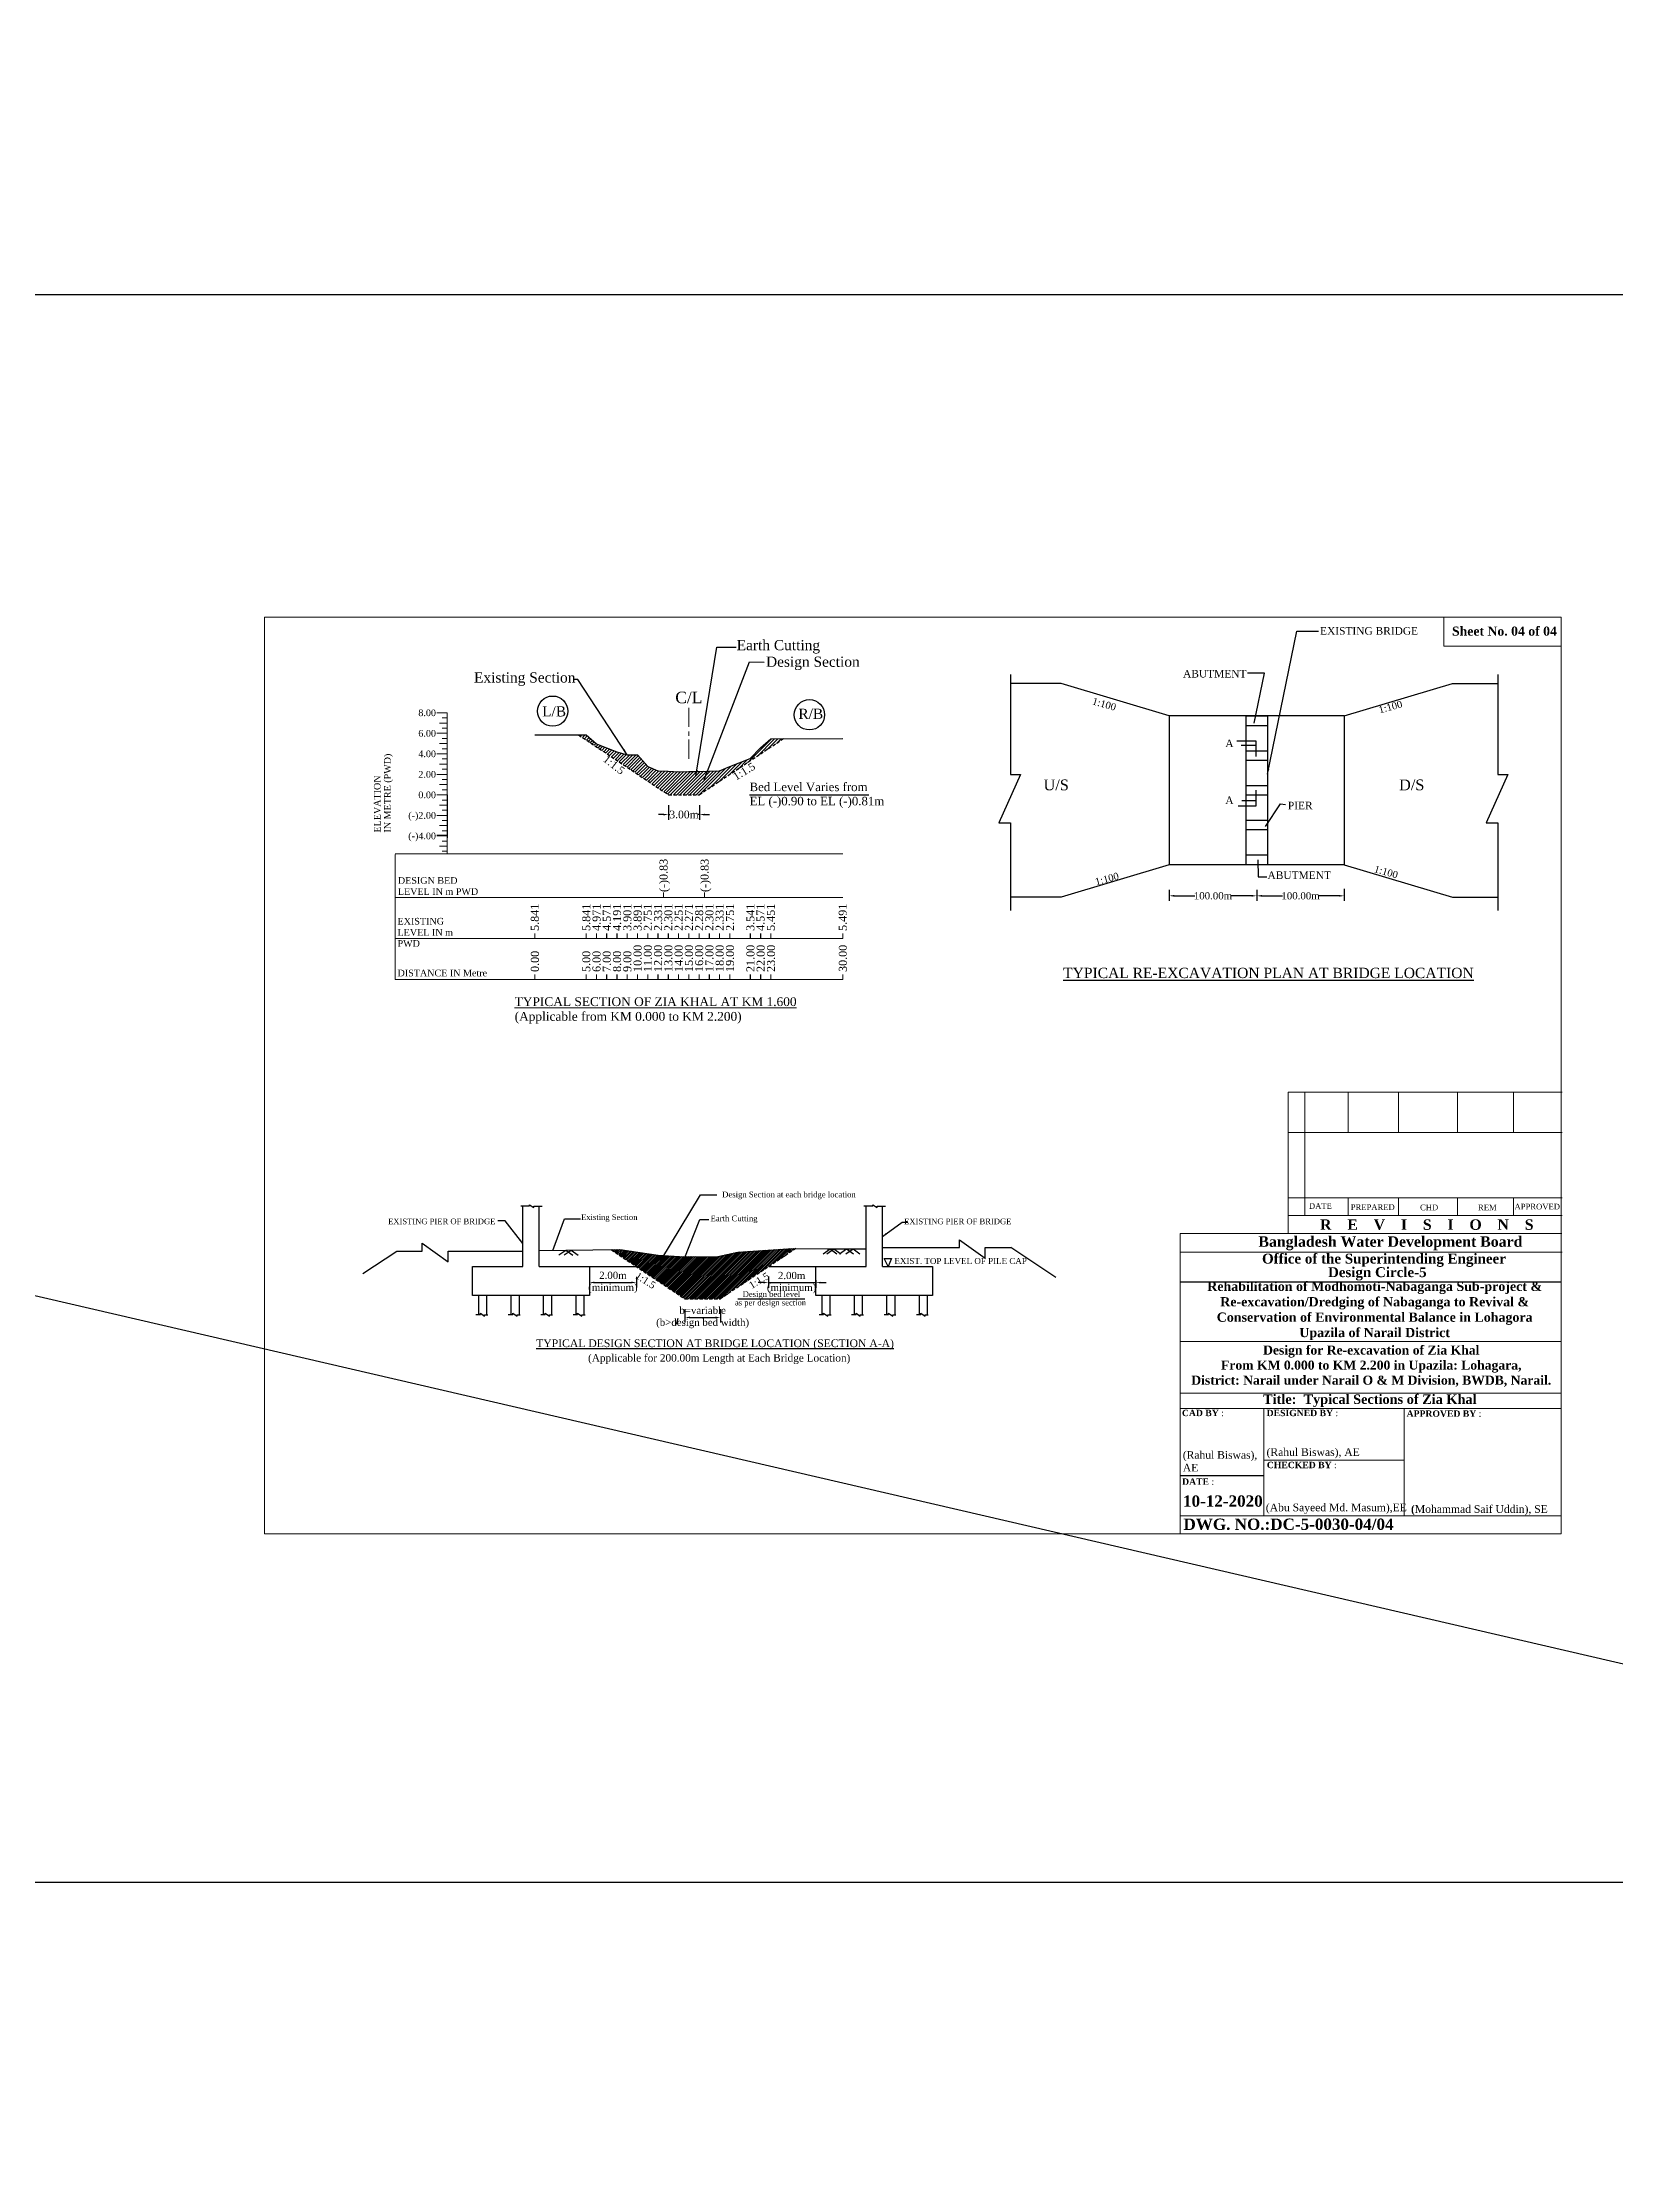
# Model space of a CAD drawing. Header units: metres. Extents: x 11843410 to 12733237, y -3989548 to -3515927.
# Drawn here: x 12370953 to 12524256, y -3722283 to -3515927 of the extents above; entities that cross this region are included whole.
import ezdxf
from ezdxf.enums import TextEntityAlignment as Align

# ---------------------------------------------------------------- set-up
doc = ezdxf.new("R2010")
doc.units = ezdxf.units.M
doc.header["$LTSCALE"] = 50
doc.linetypes.add('DASHED2', pattern=[9.525, 6.35, -3.175])
doc.styles.get("Standard").update_dxf_attribs({"font": 'times.ttf'})
doc.dimstyles.new('ISO-25', dxfattribs={"dimtxt": 1000, "dimasz": 1000, "dimexe": 500, "dimexo": 1000, "dimtad": 0, "dimdec": 0, "dimtxsty": 'Standard', "dimcen": 2.5, "dimclrd": 2, "dimclre": 256, "dimclrt": 1, "dimadec": 0, "dimazin": 0, "dimtfac": 1, "dimtdec": 0, "dimtmove": 0, "dimatfit": 3, "dimfxl": 1, "dimarcsym": 0})

# ---------------------------------------------------------------- blocks, each defined once
blk = doc.blocks.new('*D17')
at = {"lineweight": -2, "transparency": 16777216}
for p, q in [((12431976, -3590270), (12431976, -3591689)), ((12434976, -3590270), (12434976, -3591689))]:
    blk.add_line(p, q, dxfattribs=at)
at = {"color": 0, "lineweight": -2, "transparency": 16777216}
for p, q in [((12431476, -3591189), (12430976, -3591189)), ((12431976, -3591189), (12432101, -3591189)), ((12434976, -3591189), (12434852, -3591189)), ((12435476, -3591189), (12435976, -3591189))]:
    blk.add_line(p, q, dxfattribs=at)
for points in [[(12431476, -3591106), (12431476, -3591273), (12431976, -3591189)], [(12435476, -3591106), (12435476, -3591273), (12434976, -3591189)]]:
    blk.add_solid(points, dxfattribs=at)
at = {"layer": 'Defpoints', "color": 0, "lineweight": -2, "transparency": 16777216}
for p in [(12431976, -3589270), (12434976, -3589270), (12434976, -3591189)]:
    blk.add_point(p, dxfattribs=at)
at = {"color": 0, "lineweight": 30, "transparency": 16777216, "insert": (12433476, -3591189), "char_height": 750, "attachment_point": 5}
blk.add_mtext('3.00m', dxfattribs=at)
blk = doc.blocks.new('A$C00683D7F')
at = {"color": 7, "linetype": 'ByBlock', "lineweight": -2}
for p, q in [((0, 3315), (0, 2423)), ((0, 2423), (0, 2087)), ((0, 1779), (0, 1487)), ((0, 1267), (0, 0))]:
    blk.add_line(p, q, dxfattribs=at)
at = {"color": 7, "linetype": 'ByBlock', "lineweight": -2, "insert": (-874, 4366), "char_height": 750, "width": 2179.13, "attachment_point": 1}
blk.add_mtext('{\\fTimes New Roman|b0|i0|c0|p18;C/L}', dxfattribs=at)
blk = doc.blocks.new('*D21')
at = {"linetype": 'ByBlock', "lineweight": -2, "transparency": 16777216}
for p, q in [((12480754, -3598539), (12480754, -3599608)), ((12489287, -3598902), (12489287, -3599608))]:
    blk.add_line(p, q, dxfattribs=at)
at = {"color": 7, "linetype": 'ByBlock', "lineweight": -2, "transparency": 16777216}
for p, q in [((12481254, -3599108), (12483259, -3599108)), ((12488787, -3599108), (12486781, -3599108))]:
    blk.add_line(p, q, dxfattribs=at)
for points in [[(12481254, -3599024), (12481254, -3599191), (12480754, -3599108)], [(12488787, -3599024), (12488787, -3599191), (12489287, -3599108)]]:
    blk.add_solid(points, dxfattribs=at)
at = {"layer": 'Defpoints', "color": 0, "linetype": 'ByBlock', "lineweight": -2, "transparency": 16777216}
for p in [(12480754, -3597539), (12489287, -3597902), (12489287, -3599108)]:
    blk.add_point(p, dxfattribs=at)
at = {"color": 0, "linetype": 'ByBlock', "lineweight": -2, "transparency": 16777216, "insert": (12485020, -3599108), "char_height": 700, "attachment_point": 5}
blk.add_mtext('100.00m', dxfattribs=at)
blk = doc.blocks.new('*D22')
at = {"linetype": 'ByBlock', "lineweight": -2, "transparency": 16777216}
for p, q in [((12489287, -3598539), (12489287, -3599608)), ((12497819, -3598442), (12497819, -3599608))]:
    blk.add_line(p, q, dxfattribs=at)
at = {"color": 7, "linetype": 'ByBlock', "lineweight": -2, "transparency": 16777216}
for p, q in [((12489787, -3599108), (12491792, -3599108)), ((12497319, -3599108), (12495314, -3599108))]:
    blk.add_line(p, q, dxfattribs=at)
for points in [[(12489787, -3599024), (12489787, -3599191), (12489287, -3599108)], [(12497319, -3599024), (12497319, -3599191), (12497819, -3599108)]]:
    blk.add_solid(points, dxfattribs=at)
at = {"layer": 'Defpoints', "color": 0, "linetype": 'ByBlock', "lineweight": -2, "transparency": 16777216}
for p in [(12489287, -3597539), (12497819, -3597442), (12497819, -3599108)]:
    blk.add_point(p, dxfattribs=at)
at = {"color": 0, "linetype": 'ByBlock', "lineweight": -2, "transparency": 16777216, "insert": (12493553, -3599108), "char_height": 700, "attachment_point": 5}
blk.add_mtext('100.00m', dxfattribs=at)
blk = doc.blocks.new('*D36')
at = {"linetype": 'ByBlock', "lineweight": -2, "transparency": 16777216}
for p, q in [((12424253, -3636616), (12424253, -3637292)), ((12428846, -3636243), (12428846, -3637292))]:
    blk.add_line(p, q, dxfattribs=at)
at = {"color": 7, "linetype": 'ByBlock', "lineweight": -2, "transparency": 16777216}
blk.add_line((12424753, -3636792), (12428346, -3636792), dxfattribs=at)
for points in [[(12424753, -3636709), (12424753, -3636876), (12424253, -3636792)], [(12428346, -3636709), (12428346, -3636876), (12428846, -3636792)]]:
    blk.add_solid(points, dxfattribs=at)
at = {"layer": 'Defpoints', "color": 0, "linetype": 'ByBlock', "lineweight": -2, "transparency": 16777216}
for p in [(12424253, -3635616), (12428846, -3635243), (12428846, -3636792)]:
    blk.add_point(p, dxfattribs=at)
at = {"color": 0, "linetype": 'ByBlock', "lineweight": -2, "transparency": 16777216, "insert": (12426550, -3636792), "char_height": 700, "attachment_point": 5}
blk.add_mtext('2.00m\\P(minimum)', dxfattribs=at)
blk = doc.blocks.new('*D37')
at = {"color": 7, "linetype": 'ByBlock', "lineweight": -2, "transparency": 16777216}
for p, q in [((12441203, -3636806), (12440703, -3636806)), ((12441703, -3636806), (12446321, -3636806)), ((12446821, -3636806), (12447321, -3636806))]:
    blk.add_line(p, q, dxfattribs=at)
at = {"linetype": 'ByBlock', "lineweight": -2, "transparency": 16777216}
for p, q in [((12441703, -3636213), (12441703, -3637306)), ((12446321, -3636564), (12446321, -3637306))]:
    blk.add_line(p, q, dxfattribs=at)
at = {"color": 7, "linetype": 'ByBlock', "lineweight": -2, "transparency": 16777216}
for points in [[(12441203, -3636723), (12441203, -3636889), (12441703, -3636806)], [(12446821, -3636723), (12446821, -3636889), (12446321, -3636806)]]:
    blk.add_solid(points, dxfattribs=at)
at = {"layer": 'Defpoints', "color": 0, "linetype": 'ByBlock', "lineweight": -2, "transparency": 16777216}
for p in [(12441703, -3635213), (12446321, -3635564), (12446321, -3636806)]:
    blk.add_point(p, dxfattribs=at)
at = {"color": 0, "linetype": 'ByBlock', "lineweight": -2, "transparency": 16777216, "insert": (12443963, -3636806), "char_height": 700, "attachment_point": 5}
blk.add_mtext('2.00m\\P(minimum)', dxfattribs=at)
blk = doc.blocks.new('*D38')
at = {"linetype": 'ByBlock', "lineweight": -2, "transparency": 16777216}
for p, q in [((12433560, -3639386), (12433560, -3640703)), ((12437024, -3639386), (12437024, -3640703))]:
    blk.add_line(p, q, dxfattribs=at)
at = {"color": 7, "linetype": 'ByBlock', "lineweight": -2, "transparency": 16777216}
blk.add_line((12434060, -3640203), (12436524, -3640203), dxfattribs=at)
for points in [[(12434060, -3640120), (12434060, -3640286), (12433560, -3640203)], [(12436524, -3640120), (12436524, -3640286), (12437024, -3640203)]]:
    blk.add_solid(points, dxfattribs=at)
at = {"layer": 'Defpoints', "color": 0, "linetype": 'ByBlock', "lineweight": -2, "transparency": 16777216}
for p in [(12433560, -3638386), (12437024, -3638386), (12437024, -3640203)]:
    blk.add_point(p, dxfattribs=at)
at = {"color": 0, "linetype": 'ByBlock', "lineweight": -2, "transparency": 16777216, "insert": (12435292, -3640203), "char_height": 700, "attachment_point": 5}
blk.add_mtext('b=variable\\P(b>design bed width)', dxfattribs=at)

msp = doc.modelspace()

# ---------------------------------------------------------------- hatches: boundary and pattern name
at = {"lineweight": -2}
h = msp.add_hatch(dxfattribs=at)
h.set_pattern_fill('ANSI31', color=256, scale=70, style=0)
h.set_pattern_definition([(45, (12242829.03, -3604763.38), (-157.15448, 157.15448), [])])
h.paths.add_polyline_path([(12443173.039, -3583805.864), (12441939.276, -3583812.914), (12440939.276, -3584692.914), (12439939.276, -3585722.914), (12437939.276, -3586512.914), (12436939.276, -3586932.914), (12435939.276, -3586962.914), (12434939.276, -3586982.914), (12433939.276, -3586992.914), (12432939.276, -3587012.914), (12431939.276, -3586962.914), (12430939.276, -3586932.914), (12429939.276, -3586512.914), (12428939.276, -3585372.914), (12427939.276, -3585362.914), (12426939.276, -3585072.914), (12425939.276, -3584692.914), (12424939.276, -3584292.914), (12423939.276, -3583422.914), (12423204.949, -3583422.914), (12431976.207, -3589270.419), (12434976.207, -3589270.419)])
at = {"lineweight": 5}
h = msp.add_hatch(dxfattribs=at)
h.set_pattern_fill('ANSI31', color=256, scale=37.5, style=0)
h.set_pattern_definition([(45, (12171519.33, -3468337.49), (-84.1899, 84.1899), [])])
h.paths.add_polyline_path([(12433559.985, -3638385.685), (12437023.538, -3638385.685), (12444388.172, -3633475.929), (12444097, -3633471.684), (12438724.066, -3633831.928), (12436656.565, -3634296.062), (12433008.342, -3634258.207), (12430950.347, -3634144.544), (12427223.169, -3633576.215), (12426363.317, -3633587.906)])

# ---------------------------------------------------------------- linework, layer by layer
at = {"lineweight": -2}
for p, q in [((12733236.795, -3722282.726), (11843410.486, -3515926.574)), ((12481832.268, -3655613.707), (12489985.712, -3655613.707))]:
    msp.add_line(p, q, dxfattribs=at)
at = {"color": 0, "linetype": 'ByBlock', "lineweight": -2}
for p, q in [((12470227.893, -3578423.239), (12465283.68, -3578423.239)), ((12480753.893, -3581581.039), (12470227.893, -3578423.239)), ((12497819.214, -3581581.039), (12508345.214, -3578423.239)), ((12508345.214, -3578423.239), (12512771.441, -3578423.239)), ((12480753.893, -3581581.039), (12480753.893, -3596078.737)), ((12497819.214, -3581581.039), (12480753.893, -3581581.039)), ((12497819.214, -3581581.039), (12497819.214, -3596078.737)), ((12487359.217, -3584000.252), (12489191.181, -3584000.252)), ((12489191.181, -3584000.252), (12489191.181, -3585526.58)), ((12489191.181, -3584444.729), (12487777.952, -3584444.729)), ((12489191.181, -3590353.665), (12487463.901, -3590353.665)), ((12487835.967, -3589804.604), (12489191.181, -3589804.604)), ((12489191.181, -3588805.804), (12489191.181, -3590353.665)), ((12480753.893, -3596078.737), (12470227.893, -3599236.537)), ((12497819.214, -3596078.737), (12480753.893, -3596078.737)), ((12497819.214, -3596078.737), (12508345.214, -3599236.537)), ((12470227.893, -3599236.537), (12465283.68, -3599236.537)), ((12508345.214, -3599236.537), (12512771.441, -3599236.537)), ((12417770.928, -3635248.063), (12417770.928, -3629324.183)), ((12419349.828, -3635248.063), (12419349.828, -3629348.17)), ((12451223.574, -3635248.063), (12451223.574, -3629324.183)), ((12452802.474, -3635248.063), (12452802.474, -3629348.17)), ((12402191.57, -3635925.112), (12405484.674, -3633729.708)), ((12419349.828, -3633683.266), (12427223.169, -3633576.215)), ((12427223.169, -3633576.215), (12430950.347, -3634144.544)), ((12436656.565, -3634296.062), (12438724.066, -3633831.928)), ((12438724.066, -3633831.928), (12444097, -3633471.684)), ((12444097, -3633471.684), (12447419.338, -3633520.12)), ((12447419.338, -3633520.12), (12451223.574, -3633520.12)), ((12469704.294, -3636310.003), (12465307.218, -3633378.619)), ((12424252.592, -3635243.339), (12428846.468, -3635243.339)), ((12430950.347, -3634144.544), (12433008.342, -3634258.207)), ((12433008.342, -3634258.207), (12436656.565, -3634296.062)), ((12441737.055, -3635243.339), (12446320.81, -3635243.339)), ((12413452.406, -3638056.584), (12413452.406, -3639907.61)), ((12414241.856, -3638056.584), (12414241.856, -3639931.597)), ((12416610.206, -3638056.584), (12416610.206, -3639907.61)), ((12417399.656, -3638056.584), (12417399.656, -3639931.597)), ((12419768.006, -3638056.584), (12419768.006, -3639907.61)), ((12420557.456, -3638056.584), (12420557.456, -3639931.597)), ((12422925.806, -3638056.584), (12422925.806, -3639907.61)), ((12423715.256, -3638056.584), (12423715.256, -3639931.597)), ((12446905.052, -3638056.584), (12446905.052, -3639907.61)), ((12447694.502, -3638056.584), (12447694.502, -3639931.597)), ((12450062.852, -3638056.584), (12450062.852, -3639907.61)), ((12450852.302, -3638056.584), (12450852.302, -3639931.597)), ((12453220.652, -3638056.584), (12453220.652, -3639907.61)), ((12454010.102, -3638056.584), (12454010.102, -3639931.597)), ((12456378.452, -3638056.584), (12456378.452, -3639907.61)), ((12457167.902, -3638056.584), (12457167.902, -3639931.597))]:
    msp.add_line(p, q, dxfattribs=at)
at = {"color": 0, "lineweight": 20}
for p, q in [((12410407.245, -3581269.588), (12409407.245, -3581269.588)), ((12410407.245, -3582269.588), (12409657.245, -3582269.588)), ((12410407.245, -3581769.588), (12409907.245, -3581769.588)), ((12410407.245, -3581269.588), (12410406.031, -3595003.086)), ((12410407.245, -3583269.588), (12409407.245, -3583269.588)), ((12410407.245, -3584269.588), (12409657.245, -3584269.588)), ((12410407.245, -3582769.588), (12409907.245, -3582769.588)), ((12410407.245, -3583769.588), (12409907.245, -3583769.588)), ((12410407.245, -3585269.588), (12409407.245, -3585269.588)), ((12410407.245, -3586269.588), (12409657.245, -3586269.588)), ((12410407.245, -3584769.588), (12409907.245, -3584769.588)), ((12410407.245, -3585769.588), (12409907.245, -3585769.588)), ((12410407.245, -3587269.588), (12409407.245, -3587269.588)), ((12410407.245, -3588269.588), (12409657.245, -3588269.588)), ((12410407.245, -3586769.588), (12409907.245, -3586769.588)), ((12410407.245, -3587769.588), (12409907.245, -3587769.588)), ((12410407.245, -3589269.588), (12409407.245, -3589269.588)), ((12410407.245, -3590269.588), (12409657.245, -3590269.588)), ((12410407.245, -3588769.588), (12409907.245, -3588769.588)), ((12410407.245, -3589769.588), (12409907.245, -3589769.588)), ((12410407.245, -3591269.588), (12409407.245, -3591269.588)), ((12410407.245, -3592269.588), (12409657.245, -3592269.588)), ((12410407.245, -3590769.588), (12409907.245, -3590769.588)), ((12410407.245, -3591769.588), (12409907.245, -3591769.588)), ((12410407.245, -3593209.588), (12409407.245, -3593209.588)), ((12410407.245, -3593269.588), (12409407.245, -3593269.588)), ((12410407.245, -3594269.588), (12409657.245, -3594269.588)), ((12410407.245, -3592769.588), (12409907.245, -3592769.588)), ((12410407.245, -3593769.588), (12409907.245, -3593769.588)), ((12405315.9, -3595022.044), (12448951.276, -3595022.044)), ((12405323.148, -3595085.721), (12405315.9, -3607269.588)), ((12410407.245, -3594769.588), (12409907.245, -3594769.588)), ((12431476.207, -3599269.588), (12431476.207, -3598769.588)), ((12435476.207, -3599269.588), (12435476.207, -3598769.588)), ((12405315.9, -3599269.588), (12448951.276, -3599269.588)), ((12418939.276, -3603269.588), (12418939.276, -3602769.588)), ((12418951.276, -3603269.588), (12418951.276, -3602769.588)), ((12423939.276, -3603269.588), (12423939.276, -3602769.588)), ((12423951.276, -3603269.588), (12423951.276, -3602769.588)), ((12424939.276, -3603269.588), (12424939.276, -3602769.588)), ((12424951.276, -3603269.588), (12424951.276, -3602769.588)), ((12425939.276, -3603269.588), (12425939.276, -3602769.588)), ((12425951.276, -3603269.588), (12425951.276, -3602769.588)), ((12426939.276, -3603269.588), (12426939.276, -3602769.588)), ((12426951.276, -3603269.588), (12426951.276, -3602769.588)), ((12427939.276, -3603269.588), (12427939.276, -3602769.588)), ((12427951.276, -3603269.588), (12427951.276, -3602769.588)), ((12428939.276, -3603269.588), (12428939.276, -3602769.588)), ((12428951.276, -3603269.588), (12428951.276, -3602769.588)), ((12429939.276, -3603269.588), (12429939.276, -3602769.588)), ((12429951.276, -3603269.588), (12429951.276, -3602769.588)), ((12430939.276, -3603269.588), (12430939.276, -3602769.588)), ((12430951.276, -3603269.588), (12430951.276, -3602769.588)), ((12431939.276, -3603269.588), (12431939.276, -3602769.588)), ((12431951.276, -3603269.588), (12431951.276, -3602769.588)), ((12432939.276, -3603269.588), (12432939.276, -3602769.588)), ((12432951.276, -3603269.588), (12432951.276, -3602769.588)), ((12433939.276, -3603269.588), (12433939.276, -3602769.588)), ((12433951.276, -3603269.588), (12433951.276, -3602769.588)), ((12434939.276, -3603269.588), (12434939.276, -3602769.588)), ((12434951.276, -3603269.588), (12434951.276, -3602769.588)), ((12435939.276, -3603269.588), (12435939.276, -3602769.588)), ((12435951.276, -3603269.588), (12435951.276, -3602769.588)), ((12436939.276, -3603269.588), (12436939.276, -3602769.588)), ((12436951.276, -3603269.588), (12436951.276, -3602769.588)), ((12437939.276, -3603269.588), (12437939.276, -3602769.588)), ((12437951.276, -3603269.588), (12437951.276, -3602769.588)), ((12439939.276, -3603269.588), (12439939.276, -3602769.588)), ((12439951.276, -3603269.588), (12439951.276, -3602769.588)), ((12440939.276, -3603269.588), (12440939.276, -3602769.588)), ((12440951.276, -3603269.588), (12440951.276, -3602769.588)), ((12441939.276, -3603269.588), (12441939.276, -3602769.588)), ((12441951.276, -3603269.588), (12441951.276, -3602769.588)), ((12448939.276, -3603269.588), (12448939.276, -3602769.588)), ((12448951.276, -3603269.588), (12448951.276, -3602769.588)), ((12405315.9, -3603269.588), (12448951.276, -3603269.588)), ((12418939.276, -3607269.588), (12418939.276, -3606769.588)), ((12418951.276, -3607269.588), (12418951.276, -3606769.588)), ((12423939.276, -3607269.588), (12423939.276, -3606769.588)), ((12423951.276, -3607269.588), (12423951.276, -3606769.588)), ((12424939.276, -3607269.588), (12424939.276, -3606769.588)), ((12424951.276, -3607269.588), (12424951.276, -3606769.588)), ((12425939.276, -3607269.588), (12425939.276, -3606769.588)), ((12425951.276, -3607269.588), (12425951.276, -3606769.588)), ((12426939.276, -3607269.588), (12426939.276, -3606769.588)), ((12426951.276, -3607269.588), (12426951.276, -3606769.588)), ((12427939.276, -3607269.588), (12427939.276, -3606769.588)), ((12427951.276, -3607269.588), (12427951.276, -3606769.588)), ((12428939.276, -3607269.588), (12428939.276, -3606769.588)), ((12428951.276, -3607269.588), (12428951.276, -3606769.588)), ((12429939.276, -3607269.588), (12429939.276, -3606769.588)), ((12429951.276, -3607269.588), (12429951.276, -3606769.588)), ((12430939.276, -3607269.588), (12430939.276, -3606769.588)), ((12430951.276, -3607269.588), (12430951.276, -3606769.588)), ((12431939.276, -3607269.588), (12431939.276, -3606769.588)), ((12431951.276, -3607269.588), (12431951.276, -3606769.588)), ((12432939.276, -3607269.588), (12432939.276, -3606769.588)), ((12432951.276, -3607269.588), (12432951.276, -3606769.588)), ((12433939.276, -3607269.588), (12433939.276, -3606769.588)), ((12433951.276, -3607269.588), (12433951.276, -3606769.588)), ((12434939.276, -3607269.588), (12434939.276, -3606769.588)), ((12434951.276, -3607269.588), (12434951.276, -3606769.588)), ((12435939.276, -3607269.588), (12435939.276, -3606769.588)), ((12435951.276, -3607269.588), (12435951.276, -3606769.588)), ((12436939.276, -3607269.588), (12436939.276, -3606769.588)), ((12436951.276, -3607269.588), (12436951.276, -3606769.588)), ((12437939.276, -3607269.588), (12437939.276, -3606769.588)), ((12437951.276, -3607269.588), (12437951.276, -3606769.588)), ((12439939.276, -3607269.588), (12439939.276, -3606769.588)), ((12439951.276, -3607269.588), (12439951.276, -3606769.588)), ((12440939.276, -3607269.588), (12440939.276, -3606769.588)), ((12440951.276, -3607269.588), (12440951.276, -3606769.588)), ((12441939.276, -3607269.588), (12441939.276, -3606769.588)), ((12441951.276, -3607269.588), (12441951.276, -3606769.588)), ((12448939.276, -3607269.588), (12448939.276, -3606769.588)), ((12448951.276, -3607269.588), (12448951.276, -3606769.588)), ((12405315.9, -3607269.588), (12448951.276, -3607269.588))]:
    msp.add_line(p, q, dxfattribs=at)
at = {"color": 0, "linetype": 'DASHED2', "lineweight": -2}
msp.add_line((12423204.949, -3583422.914), (12431976.207, -3589270.419), dxfattribs=at)
at = {"color": 0, "linetype": 'DASHED2', "lineweight": 30}
for p, q in [((12443173.039, -3583805.864), (12434976.207, -3589270.419)), ((12431976.207, -3589270.419), (12434976.207, -3589270.419)), ((12426363.317, -3633587.906), (12433559.985, -3638385.685)), ((12444388.172, -3633475.929), (12437023.538, -3638385.685)), ((12433559.985, -3638385.685), (12437023.538, -3638385.685))]:
    msp.add_line(p, q, dxfattribs=at)
for p, q in [((12410407.245, -3589269.588), (12410407.245, -3593459.588)), ((12410407.245, -3589269.588), (12410407.245, -3593209.588)), ((12410407.245, -3589269.588), (12410407.245, -3593209.588)), ((12410407.245, -3589269.588), (12410407.245, -3590709.588)), ((12424721.433, -3636792.361), (12428377.627, -3636792.361)), ((12442229.115, -3636806.162), (12445821.718, -3636806.162)), ((12481832.268, -3636714.632), (12518950.61, -3636714.632)), ((12438713.987, -3638385.685), (12445266.122, -3638385.685))]:
    msp.add_line(p, q)
at = {"color": 0, "lineweight": 30}
msp.add_line((12439860.464, -3589270.419), (12451487.649, -3589270.419), dxfattribs=at)
at = {"color": 0, "linetype": 'ByBlock', "lineweight": 20}
for p, q in [((12492330.749, -3618251.942), (12492330.749, -3632032.898)), ((12492330.749, -3618251.942), (12519030.05, -3618251.942)), ((12493066.381, -3618251.942), (12519030.05, -3618251.942)), ((12493066.381, -3618251.942), (12519030.05, -3618251.942)), ((12493066.381, -3618251.942), (12519030.05, -3618251.942)), ((12493957.559, -3618251.942), (12493957.559, -3630255.285)), ((12493957.559, -3618251.942), (12493957.559, -3630255.285)), ((12493957.559, -3618251.942), (12493957.559, -3630255.285)), ((12493957.559, -3618251.942), (12493957.559, -3630255.285)), ((12498206.397, -3618251.942), (12498206.397, -3622177.206)), ((12503101.578, -3618251.942), (12503101.578, -3622177.206)), ((12508835.479, -3618251.942), (12508835.479, -3622177.206)), ((12514308.848, -3618251.942), (12514308.848, -3622177.206)), ((12492330.749, -3622177.206), (12519030.05, -3622177.206)), ((12493066.381, -3622177.206), (12519030.05, -3622177.206)), ((12493066.381, -3622177.206), (12519030.05, -3622177.206)), ((12493066.381, -3622177.206), (12519030.05, -3622177.206)), ((12492330.749, -3628548.649), (12519030.05, -3628548.649)), ((12493066.381, -3628548.649), (12519030.05, -3628548.649)), ((12493066.381, -3628548.649), (12519030.05, -3628548.649)), ((12493066.381, -3628548.649), (12519030.05, -3628548.649)), ((12498206.397, -3628548.649), (12498206.397, -3630255.285)), ((12503101.578, -3628548.649), (12503101.578, -3630255.285)), ((12508835.479, -3628548.649), (12508835.479, -3630255.285)), ((12514308.848, -3628548.649), (12514308.848, -3630255.285)), ((12492330.749, -3630255.285), (12519030.05, -3630255.285)), ((12493066.381, -3630255.285), (12519030.05, -3630255.285)), ((12493066.381, -3630255.285), (12519030.05, -3630255.285)), ((12493066.381, -3630255.285), (12519030.05, -3630255.285)), ((12481832.268, -3632032.898), (12519005.564, -3632032.898)), ((12481832.268, -3661300.106), (12481832.268, -3632032.898)), ((12481879.112, -3633840.654), (12519030.05, -3633840.654)), ((12518950.61, -3635975.902), (12518950.61, -3659875.838)), ((12518950.61, -3635975.902), (12518950.61, -3659875.838)), ((12481832.268, -3642533.632), (12518950.61, -3642533.632)), ((12481832.268, -3647574.151), (12518950.61, -3647574.151)), ((12481832.268, -3649058.037), (12518950.61, -3649058.037)), ((12489985.712, -3649058.037), (12489985.712, -3659522.493)), ((12503659.084, -3649058.037), (12503659.084, -3659522.493)), ((12489985.712, -3654096.83), (12503659.084, -3654096.83)), ((12481832.268, -3659522.493), (12518482.906, -3659522.493)), ((12485781.134, -3659522.493), (12518950.61, -3659522.493)), ((12485781.134, -3659522.493), (12518482.906, -3659522.493)), ((12485781.134, -3659522.493), (12518482.906, -3659522.493)), ((12518950.61, -3659875.838), (12518950.61, -3661300.106)), ((12481832.268, -3661300.106), (12518950.61, -3661300.106))]:
    msp.add_line(p, q, dxfattribs=at)
at = {"lineweight": 30}
msp.add_line((12432878.696, -3640291.183), (12432701.565, -3640874.114), dxfattribs=at)
at = {"lineweight": -2}
msp.add_lwpolyline([(11944191.903, -3540492.787), (12569774.212, -3540492.787), (12569774.212, -3695259.89), (11944191.903, -3695259.89)], close=True, dxfattribs=at)
at = {"color": 7, "linetype": 'ByBlock', "lineweight": 18}
for points in [[(12392596.778, -3661300.106), (12392596.778, -3571949.896), (12518950.61, -3571949.896), (12518950.61, -3661300.106), (12392596.778, -3661300.106)], [(12518950.61, -3571949.896), (12507499.71, -3571949.896), (12507499.71, -3574760.594), (12518950.61, -3574760.594)]]:
    msp.add_lwpolyline(points, close=True, dxfattribs=at)
at = {"color": 0, "linetype": 'ByBlock', "lineweight": -2}
for points in [[(12465283.68, -3577529.839), (12465283.68, -3587296.695), (12466253.422, -3587296.695), (12464147.676, -3591992.889), (12465283.68, -3591992.889), (12465283.68, -3600540.388)], [(12512771.441, -3577529.839), (12512771.441, -3587296.695), (12513741.183, -3587296.695), (12511635.437, -3591992.889), (12512771.441, -3591992.889), (12512771.441, -3600540.388)], [(12417562.063, -3629324.183), (12418423.505, -3629324.183), (12418423.505, -3629209.743), (12418836.997, -3629479.101), (12418836.997, -3629348.17), (12419650.58, -3629348.17)], [(12451014.709, -3629324.183), (12451876.15, -3629324.183), (12451876.15, -3629209.743), (12452289.642, -3629479.101), (12452289.642, -3629348.17), (12453103.226, -3629348.17)], [(12405484.674, -3633729.708), (12407972.787, -3633729.708), (12407972.787, -3632973.485), (12410485.823, -3634771.63), (12410485.823, -3633729.708), (12417770.928, -3633729.708)], [(12421275.848, -3634112.981), (12421967.334, -3633647.677), (12422630.522, -3634127.381)], [(12421794.943, -3634105.923), (12422486.429, -3633640.619), (12423149.617, -3634120.323)], [(12447028.925, -3633985.425), (12447720.411, -3633520.12), (12448383.599, -3633999.825)], [(12447387.869, -3633990.658), (12448079.355, -3633525.353), (12448742.543, -3634005.058)], [(12448629.97, -3633985.425), (12449321.456, -3633520.12), (12449984.644, -3633999.825)], [(12449257.611, -3633985.425), (12449949.097, -3633520.12), (12450612.285, -3633999.825)], [(12452802.474, -3633378.619), (12460315.105, -3633378.619), (12460315.105, -3632622.395), (12462828.142, -3634420.541), (12462828.142, -3633378.619), (12465307.218, -3633378.619)], [(12419349.828, -3635248.063), (12424252.592, -3635248.063), (12424252.592, -3638056.584), (12412868.164, -3638056.584), (12412868.164, -3635248.063), (12417770.928, -3635248.063)], [(12452802.474, -3635248.063), (12457705.238, -3635248.063), (12457705.238, -3638056.584), (12446320.81, -3638056.584), (12446320.81, -3635248.063), (12451223.574, -3635248.063)], [(12453370.479, -3635233.319), (12452968.492, -3634442.069), (12453707.417, -3634442.069), (12453370.479, -3635233.319)], [(12413199.341, -3639907.61), (12413631.976, -3639907.61), (12413631.976, -3639793.17), (12414045.468, -3640062.528), (12414045.468, -3639931.597), (12414357.501, -3639931.597)], [(12416357.141, -3639907.61), (12416789.776, -3639907.61), (12416789.776, -3639793.17), (12417203.268, -3640062.528), (12417203.268, -3639931.597), (12417515.301, -3639931.597)], [(12419514.941, -3639907.61), (12419947.576, -3639907.61), (12419947.576, -3639793.17), (12420361.068, -3640062.528), (12420361.068, -3639931.597), (12420673.101, -3639931.597)], [(12422672.741, -3639907.61), (12423105.376, -3639907.61), (12423105.376, -3639793.17), (12423518.868, -3640062.528), (12423518.868, -3639931.597), (12423830.901, -3639931.597)], [(12446651.986, -3639907.61), (12447084.621, -3639907.61), (12447084.621, -3639793.17), (12447498.113, -3640062.528), (12447498.113, -3639931.597), (12447810.146, -3639931.597)], [(12449809.786, -3639907.61), (12450242.421, -3639907.61), (12450242.421, -3639793.17), (12450655.913, -3640062.528), (12450655.913, -3639931.597), (12450967.946, -3639931.597)], [(12452967.586, -3639907.61), (12453400.221, -3639907.61), (12453400.221, -3639793.17), (12453813.713, -3640062.528), (12453813.713, -3639931.597), (12454125.746, -3639931.597)], [(12456125.386, -3639907.61), (12456558.021, -3639907.61), (12456558.021, -3639793.17), (12456971.513, -3640062.528), (12456971.513, -3639931.597), (12457283.546, -3639931.597)]]:
    msp.add_lwpolyline(points, dxfattribs=at)
for points in [[(12488240.139, -3581581.039), (12490333.123, -3581581.039), (12490333.123, -3596078.737), (12488240.139, -3596078.737)], [(12488240.139, -3581581.039), (12490333.123, -3581581.039), (12490333.123, -3582533.87), (12488240.139, -3582533.87)], [(12488240.139, -3584967.255), (12490333.123, -3584967.255), (12490333.123, -3585920.087), (12488240.139, -3585920.087)], [(12488240.139, -3588353.472), (12490333.123, -3588353.472), (12490333.123, -3589306.304), (12488240.139, -3589306.304)], [(12488240.139, -3591739.689), (12490333.123, -3591739.689), (12490333.123, -3592692.521), (12488240.139, -3592692.521)], [(12488240.139, -3595125.906), (12490333.123, -3595125.906), (12490333.123, -3596078.737), (12488240.139, -3596078.737)]]:
    msp.add_lwpolyline(points, close=True, dxfattribs=at)
at = {"lineweight": -2}
msp.add_lwpolyline([(12418939.276, -3583422.914), (12423939.276, -3583422.914), (12424939.276, -3584292.914), (12425939.276, -3584692.914), (12426939.276, -3585072.914), (12427939.276, -3585362.914), (12428939.276, -3585372.914), (12429939.276, -3586512.914), (12430939.276, -3586932.914), (12431939.276, -3586962.914), (12432939.276, -3587012.914), (12433939.276, -3586992.914), (12434939.276, -3586982.914), (12435939.276, -3586962.914), (12436939.276, -3586932.914), (12437939.276, -3586512.914), (12439939.276, -3585722.914), (12440939.276, -3584692.914), (12441939.276, -3583812.914), (12448939.276, -3583772.914)], dxfattribs=at)
at = {"color": 0, "lineweight": 20}
msp.add_lwpolyline([(12405407.245, -3592969.588, 0, 0, 0), (12405407.245, -3585222.922, 276.667, 0, 0), (12405407.245, -3584669.588, 0, 0, 0)], format="xyseb", dxfattribs=at)
at = {"color": 0, "linetype": 'ByBlock', "lineweight": -2}
for points in [[(12467636.457, -3589467.996, 0, 0, 0), (12471713.527, -3589467.996, 291.219, 0, 0), (12472295.966, -3589467.996, 0, 0, 0)], [(12501565.767, -3589467.996, 0, 0, 0), (12505642.837, -3589467.996, 291.219, 0, 0), (12506225.276, -3589467.996, 0, 0, 0)]]:
    msp.add_lwpolyline(points, format="xyseb", dxfattribs=at)
for centre in [(12420676.103, -3581109.851), (12445700.024, -3581466.005)]:
    msp.add_circle(centre, 1476.652)

# ---------------------------------------------------------------- block references
at = {"color": 0, "lineweight": 20, "ltscale": 2, "xscale": 1.5, "yscale": 1.5, "zscale": 1.5}
msp.add_blockref('A$C00683D7F', (12433941.075, -3585760.888), dxfattribs=at)

# ---------------------------------------------------------------- texts
at = {"color": 0, "linetype": 'ByBlock', "lineweight": -2}
for s, height, rotation, p in [('1:100', 684.19, 344.26068894, (12475462.599, -3581076.482)), ('1:100', 684.19, 15.40454205, (12503533.799, -3580709.534)), ('1:100', 684.19, 344.26068894, (12502929.183, -3597422.54)), ('1:100', 684.19, 15.40454205, (12475911.517, -3597464.71)), ('1:1.5', 685.0671, 327.45027074, (12430434.161, -3637449.787)), ('1:1.5', 685.0671, 31.26810416, (12441861.48, -3636350.564))]:
    msp.add_text(s, height=height, rotation=rotation, dxfattribs=at).set_placement(p, align=Align.RIGHT)
at = {"color": 0, "lineweight": 20}
for s, p in [('8.00', (12409307.245, -3581594.588)), ('6.00', (12409307.245, -3583594.588)), ('4.00', (12409307.245, -3585594.588)), ('2.00', (12409307.245, -3587594.588)), ('0.00', (12409307.245, -3589594.588)), ('(-)2.00', (12409307.245, -3591594.588)), ('(-)4.00', (12409307.245, -3593594.588))]:
    msp.add_text(s, height=650, dxfattribs=at).set_placement(p, align=Align.RIGHT)
for s, height, p in [('IN METRE (PWD)', 650, (12404907.245, -3592939.588)), ('ELEVATION', 650, (12403907.245, -3592939.588)), ('(-)0.83', 780, (12431873.759, -3598741.759)), ('(-)0.83', 780, (12435873.759, -3598741.759)), ('5.841', 780, (12419329.276, -3602529.588)), ('5.841', 780, (12424341.276, -3602529.588)), ('4.971', 780, (12425341.276, -3602529.588)), ('4.571', 780, (12426341.276, -3602529.588)), ('4.191', 780, (12427341.276, -3602529.588)), ('3.901', 780, (12428341.276, -3602529.588)), ('3.891', 780, (12429341.276, -3602529.588)), ('2.751', 780, (12430341.276, -3602529.588)), ('2.331', 780, (12431341.276, -3602529.588)), ('2.301', 780, (12432341.276, -3602529.588)), ('2.251', 780, (12433341.276, -3602529.588)), ('2.271', 780, (12434341.276, -3602529.588)), ('2.281', 780, (12435341.276, -3602529.588)), ('2.301', 780, (12436341.276, -3602529.588)), ('2.331', 780, (12437341.276, -3602529.588)), ('2.751', 780, (12438341.276, -3602529.588)), ('3.541', 780, (12440329.276, -3602529.588)), ('4.571', 780, (12441317.276, -3602529.588)), ('5.451', 780, (12442329.276, -3602529.588)), ('5.491', 780, (12449329.276, -3602529.588)), ('0.00', 780, (12419329.276, -3606529.588)), ('0.00', 780, (12419341.276, -3606529.588)), ('5.00', 780, (12424341.276, -3606529.588)), ('6.00', 780, (12425341.276, -3606529.588)), ('7.00', 780, (12426341.276, -3606529.588)), ('8.00', 780, (12427341.276, -3606529.588)), ('9.00', 780, (12428341.276, -3606529.588)), ('10.00', 780, (12429341.276, -3606529.588)), ('11.00', 780, (12430341.276, -3606529.588)), ('12.00', 780, (12431341.276, -3606529.588)), ('13.00', 780, (12432341.276, -3606529.588)), ('14.00', 780, (12433341.276, -3606529.588)), ('15.00', 780, (12434341.276, -3606529.588)), ('16.00', 780, (12435341.276, -3606529.588)), ('17.00', 780, (12436341.276, -3606529.588)), ('18.00', 780, (12437341.276, -3606529.588)), ('19.00', 780, (12438341.276, -3606529.588)), ('21.00', 780, (12440341.276, -3606529.588)), ('22.00', 780, (12441341.276, -3606529.588)), ('23.00', 780, (12442341.276, -3606529.588)), ('30.00', 780, (12449341.276, -3606529.588))]:
    msp.add_text(s, height=height, rotation=90, dxfattribs=at).set_placement(p)
at = {"color": 0, "linetype": 'ByBlock', "lineweight": -2}
for s, height, p in [('%%UTYPICAL RE-EXCAVATION PLAN AT BRIDGE LOCATION', 1002.6015, (12490423.66, -3606118.958)), ('%%UTYPICAL DESIGN SECTION AT BRIDGE LOCATION (SECTION A-A)', 751.95113, (12436500.992, -3642338.934))]:
    msp.add_text(s, height=height, dxfattribs=at).set_placement(p, align=Align.TOP_CENTER)
at = {"color": 0, "linetype": 'ByBlock', "lineweight": 20}
for s, p in [('DATE', (12494367.755, -3629617.281)), ('PREPARED', (12498445.122, -3629730.29)), ('CHD ', (12505196.382, -3629752.952)), (' REM', (12510637.066, -3629758.814)), ('APPROVED', (12514404.155, -3629673.785))]:
    msp.add_text(s, height=555.0997, dxfattribs=at).set_placement(p)
at = {"color": 0, "linetype": 'ByBlock', "lineweight": -2, "attachment_point": 1}
for s, insert, char_height, width in [('EXISTING BRIDGE', (12495453.687, -3572916.595), 736.82, 21761.8257), ('ABUTMENT', (12482101.716, -3577094.657), 736.82, 21761.8257), ('A', (12486222.629, -3583881.483), 736.82, 21761.8257), ('U/S', (12468506.607, -3587771.882), 1051.1628, 37757.42588), ('D/S', (12503150.595, -3587771.882), 1051.1628, 37757.42588), ('A', (12486222.629, -3589422.808), 736.82, 21761.8257), ('PIER', (12492317.505, -3589938.281), 736.82, 21761.8257), ('ABUTMENT', (12490334.356, -3596728.494), 736.82, 21761.8257), ('Design Section at each bridge location', (12437192.844, -3627934.782), 559.23849, 21072.06141), ('Earth Cutting', (12436066.022, -3630264.06), 559.23849, 8669.60379), ('EXIST. TOP LEVEL OF PILE CAP', (12453980.561, -3634407.125), 580.24575, 17137.43774), ('(Applicable for 200.00m Length at Each Bridge Location)', (12424129.312, -3643780.283), 725.30719, 37463.75557)]:
    msp.add_mtext(s, dxfattribs=dict(at, insert=insert, char_height=char_height, width=width))
at = {"color": 7, "linetype": 'ByBlock', "lineweight": 18}
for s, insert, char_height, width, attachment_point in [('{\\fTimes New Roman|b1|i0|c0|p18;Sheet No. 04 of 04}', (12508311.454, -3572865.179), 885.82885, 31818.68426, 1), ('{\\fTimes New Roman|b1|i0|c0|p18;Rehabilitation of Modhomoti-Nabaganga Sub-project & Re-excavation/Dredging of Nabaganga to Revival & \\PConservation of Environmental Balance in Lohagora \\PUpazila of Narail District}', (12500775.485, -3639566.495), 900, 43604.05457, 5), ('\\pl1.346,t0.8985;{\\fTimes New Roman|b1|i0|c0|p18;Design for Re-excavation of Zia Khal \\PFrom KM 0.000 to KM 2.200 in Upazila: Lohagara, \\PDistrict: Narail under Narail O & M Division, BWDB, Narail.}', (12500440.346, -3644948.793), 880, 37839.56946, 5)]:
    msp.add_mtext(s, dxfattribs=dict(at, insert=insert, char_height=char_height, width=width, attachment_point=attachment_point))
at = {"color": 0, "lineweight": 20, "ltscale": 2, "char_height": 993.6, "width": 15403.3003, "attachment_point": 1}
for s, insert in [('{\\fTimes New Roman|b0|i0|c0|p18;Earth Cutting}', (12438607.021, -3574177.578)), ('{\\fTimes New Roman|b0|i0|c0|p18;Design Section}', (12441467.093, -3575791.27)), ('{\\fTimes New Roman|b0|i0|c0|p18;Existing Section}', (12413017.436, -3577330.035)), ('L/B', (12419649.103, -3580635.808)), ('R/B', (12444623.025, -3580871.962))]:
    msp.add_mtext(s, dxfattribs=dict(at, insert=insert))
at = {"color": 0, "lineweight": 30, "ltscale": 2, "char_height": 750, "width": 3357.00424}
for insert, attachment_point, rotation in [((12427791.044, -3586752.227), 3, 322.22568035), ((12438153.997, -3587254.744), 1, 31.41107194)]:
    msp.add_mtext('1:1.5', dxfattribs=dict(at, insert=insert, attachment_point=attachment_point, rotation=rotation))
at = {"color": 0, "lineweight": 30, "ltscale": 2, "insert": (12439864.45, -3588078.379), "char_height": 828, "width": 14606.18811, "attachment_point": 1}
msp.add_mtext('Bed Level Varies from\\PEL (-)0.90 to EL (-)0.81m', dxfattribs=at)
at = {"color": 0, "lineweight": 20, "char_height": 650, "attachment_point": 1}
for s, insert in [('{\\fTimes New Roman|b0|i0|c0|p18;DESIGN BED \\PLEVEL IN m PWD}', (12405596.551, -3597282.335)), ('DISTANCE IN Metre', (12405562.927, -3606304.498))]:
    msp.add_mtext(s, dxfattribs=dict(at, insert=insert))
at = {"color": 0, "lineweight": 20, "insert": (12405563.152, -3601255.885), "char_height": 650, "width": 7666.2727, "attachment_point": 1}
msp.add_mtext('EXISTING LEVEL IN m PWD', dxfattribs=at)
at = {"color": 0, "linetype": 'ByBlock', "lineweight": 20}
for s, insert, char_height, width, attachment_point in [('{\\LTYPICAL SECTION OF ZIA KHAL AT KM 1.600\\P\\l\\C7;(Applicable from KM 0.000 to KM 2.200)}', (12416975.246, -3608989.934), 861.58511, 42198.22869, 1), ('{\\fTimes New Roman|b1|i0|c0|p18;R    E    V    I    S    I    O    N    S}', (12495455.604, -3630640.344), 1019.99578, 22864.99864, 1), ('{\\fTimes New Roman|b1|i0|c0|p18;Bangladesh Water Development Board}', (12489449.215, -3632294.16), 1019.99578, 36637.91696, 1), ('{\\fTimes New Roman|b1|i0|c0|p18;Office of the Superintending Engineer}', (12489799.593, -3633983.113), 966.412, 34713.20502, 1), ('{\\fTimes New Roman|b1|i0|c0|p18;Design Circle-5}', (12496229.03, -3635304.432), 966.412, 34713.20502, 1), ('{\\fTimes New Roman|b1|i0|c0|p18;Title:  Typical Sections of Zia Khal}', (12500302.298, -3648318.844), 921.41059, 37171.28826, 5)]:
    msp.add_mtext(s, dxfattribs=dict(at, insert=insert, char_height=char_height, width=width, attachment_point=attachment_point))
at = {"color": 0, "linetype": 'ByBlock', "lineweight": -2, "char_height": 552.615, "attachment_point": 3}
for s, insert in [(' ^I^I^IEXISTING PIER OF BRIDGE', (12415096.174, -3630562.232)), (' ^I^I^IExisting Section', (12428941.075, -3630145.663)), (' ^I^I^IEXISTING PIER OF BRIDGE', (12465377.826, -3630562.232)), ('\\pxql; Design bed level ', (12445014.05, -3637648.755)), ('\\pxql;as per design section', (12445373.256, -3638479.785))]:
    msp.add_mtext(s, dxfattribs=dict(at, insert=insert))
at = {"color": 0, "linetype": 'ByBlock', "lineweight": 20, "attachment_point": 1}
for s, insert, char_height in [('{\\fTimes New Roman|b1|i0|c0|p18;CAD BY} :', (12481993.459, -3649195.779), 624.48721), ('{\\fTimes New Roman|b1|i0|c0|p18;DESIGNED BY} :', (12490245.84, -3649195.779), 624.48721), ('{\\fTimes New Roman|b1|i0|c0|p18;APPROVED BY} :', (12503888.604, -3649259.377), 624.48721), ('(Rahul Biswas),\\PAE', (12482081.173, -3653224.933), 745.46117), ('(Rahul Biswas), AE', (12490239.696, -3652947.1), 749.38465), ('{\\fTimes New Roman|b1|i0|c0|p18;CHECKED BY} :', (12490263.894, -3654266.786), 624.48721), ('{\\fTimes New Roman|b1|i0|c0|p18;DATE} :', (12482011.513, -3655885.064), 624.48721), ('{\\fTimes New Roman|b1|i0|c0|p18;10-12-2020} ', (12482102.181, -3657543.837), 1101.59544), ('(Abu Sayeed Md. Masum),EE', (12490170.786, -3658342.372), 749.38465), ('{\\fTimes New Roman|b1|i0|c0|p18;(}Mohammad Saif Uddin), SE', (12504314.235, -3658494.552), 749.38465), ('{\\fTimes New Roman|b1|i0|c0|p18;DWG. NO.:DC-5-0030-04/04}', (12482144.425, -3659802.443), 1101.59544)]:
    msp.add_mtext(s, dxfattribs=dict(at, insert=insert, char_height=char_height))

# ---------------------------------------------------------------- dimensions: what is measured, and where the dimension line sits
at = {"color": 0, "lineweight": 30}
dim = msp.add_linear_dim(base=(12434976.207, -3591189.184), p1=(12431976.207, -3589270.419), p2=(12434976.207, -3589270.419), dimstyle='ISO-25', override={"dimtxt": 750, "dimasz": 500, "dimdec": 2, "dimlfac": 0.001, "dimzin": 0, "dimdsep": 46, "dimpost": 'm', "dimclrd": 0, "dimclrt": 0, "dimfxl": 0.15}, dxfattribs=at)
dim.commit()
dim.dimension.update_dxf_attribs({"geometry": '*D17', "text_midpoint": (12433476.207, -3591189.184), "dimtype": 160})
at = {"color": 0, "linetype": 'ByBlock', "lineweight": -2}
for base, p1, p2, picture, middle in [((12489286.631, -3599107.802), (12480753.893, -3597538.737), (12489286.631, -3597902.004), '*D21', (12485020.262, -3599107.802)), ((12497819.369, -3599107.802), (12489286.631, -3597538.737), (12497819.369, -3597442.004), '*D22', (12493553, -3599107.802))]:
    dim = msp.add_linear_dim(base=base, p1=p1, p2=p2, text='100.00m', dimstyle='ISO-25', override={"dimtxt": 700, "dimasz": 500, "dimclrd": 7, "dimclrt": 0}, dxfattribs=at)
    dim.commit()
    dim.dimension.update_dxf_attribs({"geometry": picture, "text_midpoint": middle})
for base, p1, p2, text, picture, middle in [((12428846.468, -3636792.361), (12424252.592, -3635615.563), (12428846.468, -3635243.339), '2.00m\\P(minimum)', '*D36', (12426549.53, -3636792.361)), ((12446320.81, -3636806.162), (12441703.48, -3635212.846), (12446320.81, -3635564.083), '2.00m\\P(minimum)', '*D37', (12443963.37, -3636806.162)), ((12437023.538, -3640203.106), (12433559.985, -3638385.685), (12437023.538, -3638385.685), 'b=variable\\P(b>design bed width)', '*D38', (12435291.762, -3640203.106))]:
    dim = msp.add_linear_dim(base=base, p1=p1, p2=p2, text=text, dimstyle='ISO-25', override={"dimtxt": 700, "dimasz": 500, "dimclrd": 7, "dimclrt": 0}, dxfattribs=at)
    dim.commit()
    dim.dimension.update_dxf_attribs({"geometry": picture, "text_midpoint": middle, "dimtype": 160})

# ---------------------------------------------------------------- leaders
for points in [[(12490333.123, -3587254.051), (12493201.123, -3573307.283), (12495306.323, -3573307.283)], [(12489025.387, -3582270.085), (12490028.1, -3577394.005), (12488369.56, -3577411.209)], [(12490132.203, -3592346.932), (12491592.611, -3590151.585), (12492096.475, -3590193.452)], [(12489406.248, -3595612.532), (12489423.329, -3597268.828), (12490253.223, -3597267.569)], [(12430279.475, -3636198.678), (12435092.474, -3628260.977), (12436671.374, -3628260.977)], [(12417770.928, -3632993.658), (12416042.011, -3630797.994), (12415346.61, -3630797.994)], [(12420684.581, -3633665.118), (12421824.845, -3630578.802), (12423403.745, -3630578.802)], [(12433015.543, -3635744.363), (12435023.5, -3630656.932), (12435904.713, -3630656.932)], [(12452802.474, -3632298.117), (12454736.812, -3630915.723), (12455273.248, -3630915.723)]]:
    msp.add_leader(points, dimstyle='ISO-25', override={"dimtxt": 700, "dimasz": 500, "dimclrd": 7, "dimclrt": 0}, dxfattribs=at)
at = {"color": 0, "lineweight": 20, "ltscale": 2}
for points in [[(12434632.736, -3587437.476), (12436661.928, -3574862.206), (12438551.928, -3574882.206)], [(12427939.276, -3585362.914), (12423132.521, -3578035.106), (12422701.242, -3578035.106)], [(12435430.141, -3587789.588), (12439848.805, -3576294.372), (12441299.708, -3576351.395)]]:
    msp.add_leader(points, dimstyle='ISO-25', override={"dimtxt": 700, "dimasz": 600, "dimclrd": 7, "dimclre": 7, "dimclrt": 7}, dxfattribs=at)

doc.saveas('drawing.dxf')
